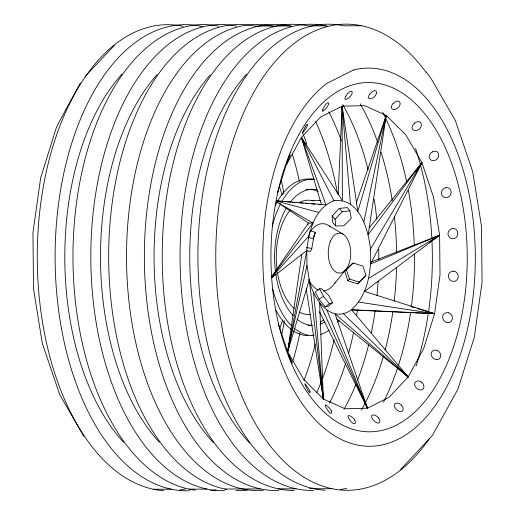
<?xml version="1.0" encoding="UTF-8"?>
<svg xmlns="http://www.w3.org/2000/svg" width="515" height="515" viewBox="0 0 515 515"><rect width="100%" height="100%" fill="white"/><g stroke="black" fill="none" stroke-linecap="round" stroke-linejoin="round"><path stroke-width="0.77" d="M338.143 194.921L342.108 106.18L364.498 105.639L386.218 115.418L405.801 134.866L421.907 162.643L433.443 196.872L439.617 235.207L440.01 275.042L434.589 313.661L423.736 348.43L408.183 376.986L388.992 397.374L367.472 408.215L345.082 408.762L323.356 398.977L303.773 379.536L287.666 351.751L278.312 323.999M371.36 261.91L439.617 235.207L364.536 291.406L434.589 313.661L351.526 309.727L408.183 376.986L335.091 313.989L367.472 408.215L319.622 303.052L323.356 398.977L309.277 279.832C312.811 298.076 330.63 324.901 351.526 309.727C368.225 294.651 371.605 270.388 370.478 249.015C368.341 229.439 359.361 197.528 333.978 200.708C314.362 208.305 308.672 231.705 306.818 250.567L287.666 351.751L309.277 279.832L306.966 265.483L306.818 250.567L271.869 277.707M301.784 254.532L287.666 351.751L289.346 344.715M289.166 343.048L287.666 351.751L306.966 265.483M289.436 341.464L289.707 339.881M289.977 338.297L290.254 336.713M306.708 250.882L310.5 251.481L311.8 248.397L313.513 238.748L308.292 237.376L310.223 230.694L315.354 232.374L313.416 239.05M384.428 124.894L384.731 123.317M385.027 121.74L386.218 115.418L356.206 203.142M363.854 221.849L386.218 115.418L357.822 211.446L342.108 106.18L320.588 117.021L301.391 137.408L285.838 165.965L277.347 193.177M384.068 123.967L386.218 115.418L368.167 234.66L421.907 162.643L370.626 263.931L439.617 235.207L429.182 242.578M277.546 192.964L277.913 191.722L277.385 193.318M286.649 163.603L287.203 161.794A5.163 0.38 -64.4 0 0 290.112 155.382A5.163 0.38 -64.4 0 0 288.799 156.921L286.591 163.873M307.97 224.637L308.446 223.104L312.908 223.092L271.424 277.276M313.307 237.621L314.021 235.484M353.329 263.056L346.202 270.118L344.657 270.974L347.812 280.752L357.577 283.829L365.914 275.441L362.985 266.107L353.329 263.056L351.777 263.912L345.205 270.433M314.292 234.859L315.354 232.374M346.202 270.118L346.338 269.809L349.543 279.053L359.309 282.13L365.914 275.441M80.475 82.812L57.757 124.527L56.109 128.338L40.704 177.688L32.947 232.754L33.494 288.728L42.333 343.441L59.727 394.644L83.958 436.527M416.88 171.791L421.907 162.643L369.229 227.842M370.478 249.015L421.907 162.643L419.294 166.693M271.772 276.549L308.446 223.104L276.298 201.616L312.908 223.092M272.956 275.448L273.954 274.199M334.415 283.681L346.492 268.791M271.56 277.418L308.846 236.108M85.213 76.394L114.279 45.513M400.722 469.487L432.394 435.433L457.912 389.218L474.296 337.312L482.053 282.246L481.506 226.272L472.667 171.559L455.273 120.356L431.042 78.473L426.182 71.965M332.123 215.856L339.308 208.414L347.303 207.609L349.949 210.796L342.269 211.749L335.085 219.19L335.735 225.976L332.774 222.641L332.123 215.856L335.085 219.19M347.812 280.752L349.543 279.053M357.577 283.829L359.309 282.13M271.759 277.604L273.562 276.014M332.51 302.756L328.615 306.116L325.19 306.908L319.062 299.292L315.238 291.812L319.609 288.786L321.656 288.735L328.744 295.346L332.51 302.756L329.355 303.689L325.19 306.908M319.062 299.292L323.433 296.267L319.609 288.786M368.598 278.39L439.617 235.207L436.154 237.19M290.177 25.969L254.474 26.085A233.07 130.99 89.8 0 0 109.412 231.699A233.07 130.99 89.8 0 0 226.394 489.34M325.879 25.859L308.028 25.917A233.07 130.99 89.8 0 0 162.392 244.271A233.07 130.99 89.8 0 0 294.29 490.46M361.582 25.75L343.73 25.808A233.07 130.99 89.8 0 0 198.243 239.887A233.07 130.99 89.8 0 0 325.184 490.228M312.006 200.599L320.793 200.573M153.418 489.25L171.27 489.192M189.121 489.141L206.972 489.083M224.823 489.031L260.526 488.915M278.377 488.864L296.228 488.806M314.079 488.754L331.93 488.696M351.88 309.959L434.589 313.661L417.691 308.614M291.007 202.131L276.587 200.876L325.918 204.764L301.391 137.408L342.359 200.502L342.108 106.18L342.958 114.156M292.61 202.273L296.614 202.62M299.022 202.826L303.026 203.174M305.434 203.386L308.633 203.663M311.839 203.946L315.045 204.223M318.251 204.5L320.652 204.713M431.409 313.204L434.589 313.661L358.71 302.093M306.489 247.561L311.8 248.397M276.523 201.146L318.734 212.399M410.777 306.554L414.62 307.7M329.581 226.072L343.614 234.518M336.829 319.043L408.183 376.986L401.694 369.847M404.043 373.208L408.183 376.986L343.473 313.79M339.308 208.414L342.269 211.749M335.735 225.976L343.962 225.75L351.23 218.238L349.794 210.609M323.433 296.267L329.536 303.882M303.799 141.573L301.391 137.408L321.457 204.783M304.603 142.958L305.401 144.348M333.978 200.708L301.391 137.408L302.685 140.325M319.461 311.704L367.472 408.215L364.253 399.988M360.423 392.874L363.442 399.447M364.111 400.908L367.472 408.215L326.954 310.333M288.548 354.359L288.31 353.663L290.808 361.067A5.163 0.425 63.4 0 0 292.147 362.438L291.851 361.652A5.163 0.425 63.4 0 0 289.115 356.045M306.174 288.587L323.356 398.977L322.673 390.988M320.916 380.727L321.128 382.317M321.444 384.699L321.656 386.282M321.869 387.872L323.356 398.977L313.59 292.649M350.49 204.165L342.108 106.18L342.269 110.197M318.431 290.029A33.61 18.888 89.8 0 1 308.575 279.613M310.899 230.913A33.61 18.888 89.8 0 1 330.707 226.948M335.252 282.432A33.61 18.888 89.8 0 1 323.343 290.891M313.744 490.37A233.07 130.99 89.8 0 1 180.237 244.329A233.07 130.99 89.8 0 1 327.34 26.181M382.729 112.367A215.824 121.295 89.8 0 1 406.676 181.892M408.369 190.408A215.824 121.295 89.8 0 1 414.305 246.035M414.478 254.03A215.824 121.295 89.8 0 1 411.382 306.786M410.494 313.172A215.824 121.295 89.8 0 1 398.204 366.139M397.709 367.646A215.824 121.295 89.8 0 1 383.456 402.176M249.704 443.1A215.824 121.295 89.8 0 1 246.402 74.295M415.534 148.397A215.824 121.295 89.8 0 1 431.86 238.818M431.976 241.2A215.824 121.295 89.8 0 1 416.056 366.088M312.566 488.027A233.07 130.99 89.8 0 1 309.438 488.774M213.442 442.617A215.824 121.295 89.8 0 1 210.159 75.01M360.21 103.805A215.824 121.295 89.8 0 1 377.746 142.436M381.074 152.363A215.824 121.295 89.8 0 1 392.263 200.715M394.381 216.712A215.824 121.295 89.8 0 1 396.602 252.485M396.531 267.671A215.824 121.295 89.8 0 1 394.22 301.217M392.874 311.633A215.824 121.295 89.8 0 1 385.13 349.988M383.405 356.238A215.824 121.295 89.8 0 1 361.453 410.037M429.156 438.954A233.07 130.99 89.8 0 1 251.861 417.253A233.07 130.99 89.8 0 1 249.144 101.14A233.07 130.99 89.8 0 1 426.002 72.177M342.758 104.564A215.824 121.295 89.8 0 1 368.141 169.783M374.16 199.183A215.824 121.295 89.8 0 1 376.787 219.178M378.692 249.344A215.824 121.295 89.8 0 1 378.795 259.74M378.113 281.171A215.824 121.295 89.8 0 1 376.967 295.629M375.139 310.893A215.824 121.295 89.8 0 1 371.334 332.806M368.689 344.509A215.824 121.295 89.8 0 1 357.539 380.212M355.865 384.441A215.824 121.295 89.8 0 1 343.988 409.399M278.847 490.454A233.07 130.99 89.8 0 1 144.515 245.146A233.07 130.99 89.8 0 1 291.638 26.291M263.397 490.37A233.07 130.99 89.8 0 1 126.613 247.342A233.07 130.99 89.8 0 1 273.787 26.349M346.704 488.304A233.07 130.99 89.8 0 1 340.389 489.527M305.775 189.423A68.064 38.252 89.8 0 1 311.182 189.481M312.702 189.745A68.064 38.252 89.8 0 1 318.322 191.689M323.632 319.86A68.064 38.252 89.8 0 1 320.298 322.094M311.749 325.158A68.064 38.252 89.8 0 1 307.88 325.396M312.348 325.383A68.064 38.252 89.8 0 1 297.103 319.255M293.202 315.605A68.064 38.252 89.8 0 1 275.828 274.27M275.506 271.901A68.064 38.252 89.8 0 1 286.256 208.208M290.512 201.912A68.064 38.252 89.8 0 1 317.169 189.732M324.759 322.081A68.064 38.252 89.8 0 1 319.892 324.27M313.995 335.626A78.319 44.02 89.8 0 1 294.368 328.293M291.496 325.686A78.319 44.02 89.8 0 1 272.667 289.063M272.429 226.001A78.319 44.02 89.8 0 1 280.604 203.779M282.149 200.979A78.319 44.02 89.8 0 1 314.768 179.098M336.926 191.941A78.319 44.02 89.8 0 1 338.51 193.878M339.237 320.176A78.319 44.02 89.8 0 1 337.673 322.158M329.072 330.237A78.319 44.02 89.8 0 1 320.755 334.422M307.989 335.658A78.319 44.02 89.8 0 1 293.582 331.01M291.072 329.24A78.319 44.02 89.8 0 1 276.066 310.313M275.403 205.24A78.319 44.02 89.8 0 1 313.358 179.561M314.131 335.027A78.319 44.02 89.8 0 1 311.845 335.439M310.088 314.408A57.133 32.11 89.8 0 1 299.247 312.058M294.252 308.556A57.133 32.11 89.8 0 1 277.45 272.506M277.019 269.435A57.133 32.11 89.8 0 1 290.312 209.985M298.848 202.717A57.133 32.11 89.8 0 1 313.39 200.94M159.328 442.185A215.824 121.295 89.8 0 1 157.146 74.572M315.682 121.592A215.824 121.295 89.8 0 1 337.106 191.413M334.119 339.855A215.824 121.295 89.8 0 1 322.66 378.177M321.56 381.036A215.824 121.295 89.8 0 1 316.654 392.752M303.303 134.537A215.824 121.295 89.8 0 1 306.876 144.168M315.328 343.885A215.824 121.295 89.8 0 1 303.985 380.379M224.489 490.647A233.07 130.99 89.8 0 1 90.949 245.913A233.07 130.99 89.8 0 1 236.623 26.136M195.443 490.19A233.07 130.99 89.8 0 1 73.478 236.025A233.07 130.99 89.8 0 1 218.772 26.194M216.229 489.791A233.07 130.99 89.8 0 1 210.648 490.473M328.795 111.8A215.824 121.295 89.8 0 1 341.509 141.052M357.397 310.152A215.824 121.295 89.8 0 1 356.58 315.721M353.638 332.098A215.824 121.295 89.8 0 1 348.578 353.232M345.623 363.275A215.824 121.295 89.8 0 1 329.536 403.065M163.725 490.679A233.07 130.99 89.8 0 1 37.608 239.675A233.07 130.99 89.8 0 1 183.07 26.304M185.265 488.986A233.07 130.99 89.8 0 1 179.729 490.029M189.591 490.731A233.07 130.99 89.8 0 1 55.26 245.423A233.07 130.99 89.8 0 1 202.382 26.568M247.149 490.293A233.07 130.99 89.8 0 1 235.928 490.505M123.626 442.301A215.824 121.295 89.8 0 1 121.984 74.083M292.308 154.191A215.824 121.295 89.8 0 1 299.402 181.46M299.93 333.025A215.824 121.295 89.8 0 1 293.009 360.378M281.39 180.752A215.824 121.295 89.8 0 1 283.977 193.93M284.409 320.678A215.824 121.295 89.8 0 1 281.596 335.362M279.465 186.63A134.293 75.48 89.8 0 1 282.201 195.056M282.503 320.066A134.293 75.48 89.8 0 1 279.812 328.499M302.775 132.13L302.53 132.844A5.163 0.38 -64.4 0 0 303.464 131.937A5.163 0.927 -57.4 0 0 307.301 125.757A5.163 0.927 -57.4 0 0 305.891 125.544A5.163 0.38 -64.4 0 0 302.775 132.13M322.931 109.148L322.564 110.036A5.163 0.927 -57.4 0 0 323.536 110.616A5.163 1.558 -51.4 0 0 328.235 105.079A5.163 1.558 -51.4 0 0 326.98 103.135A5.163 0.927 -57.4 0 0 322.931 109.148M345.765 96.254L345.262 97.264A5.163 1.558 -51.4 0 0 346.035 99.286A5.163 2.247 -46.7 0 0 351.488 94.773A5.163 2.247 -46.7 0 0 350.631 91.226A5.163 1.558 -51.4 0 0 345.765 96.254M369.719 94.322L369.062 95.384A5.163 2.247 -46.7 0 0 369.442 98.713A5.163 2.929 -43.3 0 0 375.467 95.526A5.163 2.929 -43.3 0 0 375.229 90.627A5.163 2.247 -46.7 0 0 369.719 94.322M393.157 103.496L392.346 104.532A5.163 2.929 -43.3 0 0 392.16 108.942A5.163 3.573 -41.7 0 0 398.539 107.3A5.163 3.573 -41.7 0 0 399.099 101.378A5.163 2.929 -43.3 0 0 393.157 103.496M414.491 123.137L413.526 124.083A5.163 3.573 -41.7 0 0 412.637 129.271A5.163 4.126 -42.6 0 0 419.139 129.291A5.163 4.126 -42.6 0 0 420.62 122.744A5.163 3.573 -41.7 0 0 414.491 123.137M432.259 151.919L431.164 152.704A5.163 4.126 -42.6 0 0 429.478 158.324A5.163 4.551 -48 0 0 435.857 159.991A5.163 4.551 -48 0 0 438.317 153.27A5.163 4.126 -42.6 0 0 432.259 151.919M353.361 70.046L326.69 83.475A189.082 106.27 89.8 0 0 298.655 398.301A189.082 106.27 89.8 0 0 470.961 311.536A189.082 106.27 89.8 0 0 353.361 70.046M445.25 187.866L444.059 188.445A5.163 4.551 -48 0 0 441.535 194.103A5.163 4.822 -62 0 0 447.554 197.316A5.163 4.822 -62 0 0 450.992 190.878A5.163 4.551 -48 0 0 445.25 187.866M452.582 228.538L451.327 228.866A5.163 4.822 -62 0 0 447.986 234.19A5.163 4.925 -88.8 0 0 453.438 238.722A5.163 4.925 -88.8 0 0 457.771 232.999A5.163 4.822 -62 0 0 452.582 228.538M453.754 271.167L452.473 271.218A5.163 4.925 -88.8 0 0 448.398 275.84A5.163 4.841 63.6 0 0 453.103 281.383A5.163 4.841 63.6 0 0 458.202 276.774A5.163 4.925 -88.8 0 0 453.754 271.167M448.687 312.837L447.419 312.618A5.163 4.841 63.6 0 0 442.733 316.216A5.163 4.584 48.5 0 0 446.569 322.396A5.163 4.584 48.5 0 0 452.254 319.21A5.163 4.841 63.6 0 0 448.687 312.837M437.731 350.715L436.508 350.239A5.163 4.584 48.5 0 0 431.383 352.575A5.163 4.172 42.5 0 0 434.293 358.968A5.163 4.172 42.5 0 0 440.325 357.416A5.163 4.584 48.5 0 0 437.731 350.715M421.624 382.22L420.491 381.512A5.163 4.172 42.5 0 0 415.122 382.433A5.163 3.624 41.3 0 0 417.099 388.6A5.163 3.624 41.3 0 0 423.233 388.793A5.163 4.172 42.5 0 0 421.624 382.22M401.468 405.202L400.451 404.314A5.163 3.624 41.3 0 0 395.056 403.754A5.163 2.993 42.7 0 0 396.164 409.271A5.163 2.993 42.7 0 0 402.144 411.202A5.163 3.624 41.3 0 0 401.468 405.202M378.634 418.096L377.759 417.092A5.163 2.993 42.7 0 0 372.551 415.084A5.163 2.311 45.9 0 0 372.918 419.583A5.163 2.311 45.9 0 0 378.493 423.105A5.163 2.993 42.7 0 0 378.634 418.096M354.681 420.028L353.96 418.972A5.163 2.311 45.9 0 0 349.144 415.656A5.163 1.622 50.6 0 0 348.938 418.824A5.163 1.622 50.6 0 0 353.895 423.71A5.163 2.311 45.9 0 0 354.681 420.028M331.242 410.854L330.675 409.824A5.163 1.622 50.6 0 0 326.433 405.427A5.163 0.979 56.4 0 0 325.86 407.05A5.163 0.979 56.4 0 0 330.025 412.959A5.163 1.622 50.6 0 0 331.242 410.854M309.914 391.213L309.489 390.273A5.163 0.979 56.4 0 0 305.955 385.098A5.163 0.425 63.4 0 0 305.266 385.059A5.163 0.425 63.4 0 0 308.504 391.593A5.163 0.979 56.4 0 0 309.914 391.213M330.463 241.136A20.001 11.24 89.8 0 0 338.226 272.956A20.001 11.24 89.8 0 0 349.801 245.192A20.001 11.24 89.8 0 0 330.463 241.136M290.164 152.749A174.643 98.153 89.8 0 0 357.964 430.604A174.643 98.153 89.8 0 0 459.084 188.117A174.643 98.153 89.8 0 0 290.164 152.749"/></g></svg>
